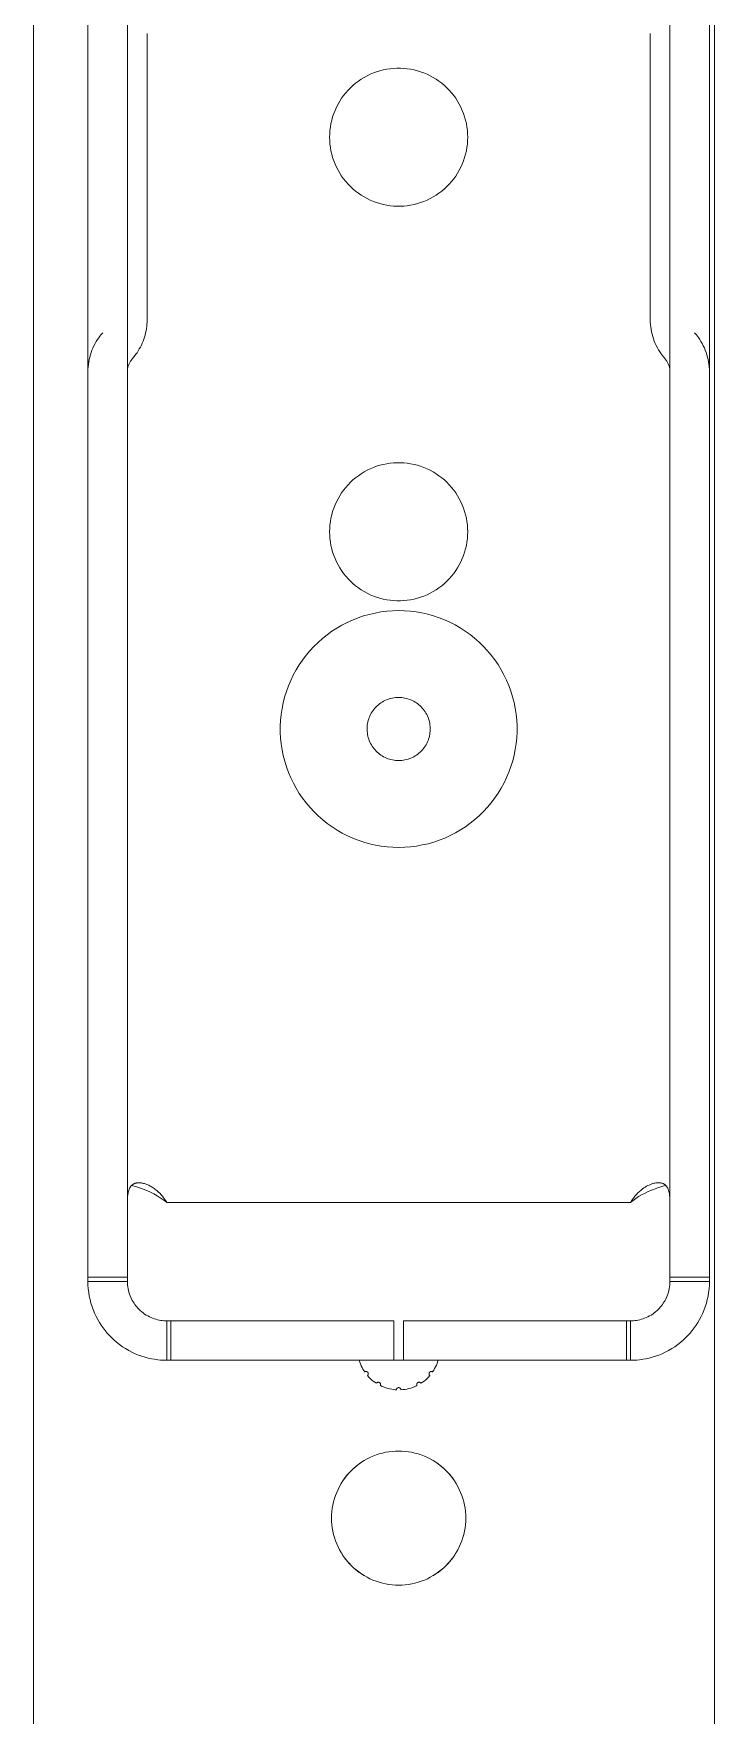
# Model space of a CAD drawing. Header units: millimetres. Extents: x -999 to 4635, y -962 to 3668.
# Drawn here: x -694.4 to -659.9, y 935 to 1020.3 of the extents above; entities that cross this region are included whole.
import ezdxf

# ---------------------------------------------------------------- set-up
doc = ezdxf.new("R2010")
doc.units = ezdxf.units.MM
doc.layers.add('GORUNEN', color=7, linetype='Continuous', lineweight=9)

msp = doc.modelspace()

# ---------------------------------------------------------------- linework, layer by layer
at = {"layer": 'GORUNEN'}
for points in [[(-694.356, 2515), (-694.356, 330)], [(-659.856, 35), (-659.856, 2515)], [(-691.606, 1053), (-691.606, 957.21)], [(-689.606, 957.21), (-689.606, 1053)], [(-662.106, 1053), (-662.106, 957.21)], [(-660.106, 957.21), (-660.106, 1053)], [(-688.606, 1018.735), (-688.606, 1020.25)], [(-688.606, 1020.25), (-688.606, 1018)], [(-663.106, 1018), (-663.106, 1020.25)], [(-663.106, 1020.25), (-663.106, 1018)], [(-688.606, 1018), (-688.606, 1018.735)], [(-688.606, 1018), (-688.606, 1018.735)], [(-688.606, 1008), (-688.606, 1018)], [(-672.356, 1015), (-672.36, 1015.174), (-672.373, 1015.348), (-672.395, 1015.522), (-672.425, 1015.694), (-672.464, 1015.864), (-672.512, 1016.032), (-672.567, 1016.197), (-672.631, 1016.36), (-672.703, 1016.519), (-672.782, 1016.674), (-672.87, 1016.825), (-672.964, 1016.972), (-673.066, 1017.113), (-673.175, 1017.25), (-673.29, 1017.381), (-673.412, 1017.506), (-673.54, 1017.624), (-673.674, 1017.736), (-673.813, 1017.842), (-673.957, 1017.94), (-674.106, 1018.031), (-674.259, 1018.115), (-674.417, 1018.19), (-674.577, 1018.258), (-674.741, 1018.318), (-674.908, 1018.369), (-675.077, 1018.412), (-675.248, 1018.447), (-675.421, 1018.473), (-675.595, 1018.49), (-675.769, 1018.499), (-675.943, 1018.499), (-676.118, 1018.49), (-676.291, 1018.473), (-676.464, 1018.447), (-676.635, 1018.412), (-676.804, 1018.369), (-676.971, 1018.318), (-677.135, 1018.258), (-677.296, 1018.19), (-677.453, 1018.115), (-677.606, 1018.031), (-677.755, 1017.94), (-677.899, 1017.842), (-678.038, 1017.736), (-678.172, 1017.624), (-678.3, 1017.506), (-678.422, 1017.381), (-678.537, 1017.25), (-678.646, 1017.113), (-678.748, 1016.972), (-678.843, 1016.825), (-678.93, 1016.674), (-679.009, 1016.519), (-679.081, 1016.36), (-679.145, 1016.197), (-679.201, 1016.032), (-679.248, 1015.864), (-679.287, 1015.694), (-679.317, 1015.522), (-679.339, 1015.348), (-679.352, 1015.174), (-679.356, 1015)], [(-663.106, 1018), (-663.106, 1008)], [(-679.356, 1015), (-679.352, 1014.826), (-679.339, 1014.652), (-679.317, 1014.478), (-679.287, 1014.306), (-679.248, 1014.136), (-679.201, 1013.968), (-679.145, 1013.803), (-679.081, 1013.64), (-679.009, 1013.481), (-678.93, 1013.326), (-678.843, 1013.175), (-678.748, 1013.028), (-678.646, 1012.887), (-678.537, 1012.75), (-678.422, 1012.619), (-678.3, 1012.494), (-678.172, 1012.376), (-678.038, 1012.264), (-677.899, 1012.158), (-677.755, 1012.06), (-677.606, 1011.969), (-677.453, 1011.885), (-677.296, 1011.81), (-677.135, 1011.742), (-676.971, 1011.682), (-676.804, 1011.631), (-676.635, 1011.588), (-676.464, 1011.553), (-676.291, 1011.527), (-676.118, 1011.51), (-675.943, 1011.501), (-675.769, 1011.501), (-675.595, 1011.51), (-675.421, 1011.527), (-675.248, 1011.553), (-675.077, 1011.588), (-674.908, 1011.631), (-674.741, 1011.682), (-674.577, 1011.742), (-674.417, 1011.81), (-674.259, 1011.885), (-674.106, 1011.969), (-673.957, 1012.06), (-673.813, 1012.158), (-673.674, 1012.264), (-673.54, 1012.376), (-673.412, 1012.494), (-673.29, 1012.619), (-673.175, 1012.75), (-673.066, 1012.887), (-672.964, 1013.028), (-672.87, 1013.175), (-672.782, 1013.326), (-672.703, 1013.481), (-672.631, 1013.64), (-672.567, 1013.803), (-672.512, 1013.968), (-672.464, 1014.136), (-672.425, 1014.306), (-672.395, 1014.478), (-672.373, 1014.652), (-672.36, 1014.826), (-672.356, 1015)], [(-688.606, 1008), (-688.606, 1007.265)], [(-688.606, 1005.75), (-688.606, 1008)], [(-688.606, 1008), (-688.606, 1007.265)], [(-663.106, 1008), (-663.106, 1005.75)], [(-663.106, 1005.75), (-663.106, 1008)], [(-688.606, 1007.265), (-688.606, 1005.75)], [(-689.356, 1003.766), (-689.262, 1003.878), (-689.173, 1003.994), (-689.116, 1004.077), (-689.056, 1004.17), (-689, 1004.264), (-688.947, 1004.36), (-688.898, 1004.458), (-688.853, 1004.558), (-688.811, 1004.66), (-688.773, 1004.763), (-688.739, 1004.867), (-688.709, 1004.973), (-688.682, 1005.079), (-688.659, 1005.186), (-688.641, 1005.295), (-688.626, 1005.403), (-688.615, 1005.513), (-688.609, 1005.622), (-688.607, 1005.686), (-688.606, 1005.75)], [(-662.356, 1003.766), (-662.45, 1003.878), (-662.505, 1003.949), (-662.559, 1004.022), (-662.62, 1004.113), (-662.685, 1004.218), (-662.746, 1004.325), (-662.803, 1004.435), (-662.854, 1004.547), (-662.902, 1004.661), (-662.944, 1004.777), (-662.982, 1004.895), (-663.014, 1005.014), (-663.042, 1005.134), (-663.065, 1005.256), (-663.083, 1005.378), (-663.096, 1005.501), (-663.103, 1005.624), (-663.105, 1005.687), (-663.106, 1005.75)], [(-690.856, 1005.088), (-690.95, 1004.976), (-691.003, 1004.908), (-691.054, 1004.838), (-691.116, 1004.747), (-691.182, 1004.642), (-691.243, 1004.535), (-691.299, 1004.425), (-691.352, 1004.313), (-691.399, 1004.199), (-691.442, 1004.084), (-691.48, 1003.966), (-691.513, 1003.847), (-691.541, 1003.727), (-691.564, 1003.606), (-691.582, 1003.483), (-691.595, 1003.361), (-691.603, 1003.238), (-691.605, 1003.171), (-691.606, 1003.104)], [(-660.856, 1005.089), (-660.762, 1004.976), (-660.711, 1004.911), (-660.662, 1004.844), (-660.6, 1004.753), (-660.534, 1004.649), (-660.473, 1004.542), (-660.416, 1004.432), (-660.364, 1004.32), (-660.316, 1004.206), (-660.273, 1004.091), (-660.235, 1003.973), (-660.201, 1003.854), (-660.173, 1003.734), (-660.15, 1003.613), (-660.131, 1003.491), (-660.118, 1003.368), (-660.109, 1003.245), (-660.107, 1003.175), (-660.106, 1003.104)], [(-689.356, 1003.766), (-689.387, 1003.728), (-689.404, 1003.706), (-689.421, 1003.684), (-689.441, 1003.654), (-689.463, 1003.619), (-689.484, 1003.583), (-689.503, 1003.547), (-689.52, 1003.51), (-689.536, 1003.472), (-689.55, 1003.433), (-689.563, 1003.394), (-689.574, 1003.354), (-689.584, 1003.314), (-689.592, 1003.274), (-689.598, 1003.233), (-689.602, 1003.192), (-689.605, 1003.151), (-689.606, 1003.128), (-689.606, 1003.104)], [(-662.356, 1003.766), (-662.325, 1003.728), (-662.308, 1003.706), (-662.291, 1003.684), (-662.271, 1003.654), (-662.249, 1003.619), (-662.228, 1003.583), (-662.209, 1003.547), (-662.192, 1003.51), (-662.176, 1003.472), (-662.162, 1003.433), (-662.149, 1003.394), (-662.138, 1003.354), (-662.128, 1003.314), (-662.121, 1003.274), (-662.114, 1003.233), (-662.11, 1003.192), (-662.107, 1003.151), (-662.106, 1003.128), (-662.106, 1003.104)], [(-672.356, 995), (-672.36, 995.174), (-672.373, 995.348), (-672.395, 995.522), (-672.425, 995.694), (-672.464, 995.864), (-672.512, 996.032), (-672.567, 996.197), (-672.631, 996.36), (-672.703, 996.519), (-672.782, 996.674), (-672.87, 996.825), (-672.964, 996.972), (-673.066, 997.113), (-673.175, 997.25), (-673.29, 997.381), (-673.412, 997.506), (-673.54, 997.624), (-673.674, 997.736), (-673.813, 997.842), (-673.957, 997.94), (-674.106, 998.031), (-674.259, 998.115), (-674.417, 998.19), (-674.577, 998.258), (-674.741, 998.318), (-674.908, 998.369), (-675.077, 998.412), (-675.248, 998.447), (-675.421, 998.473), (-675.595, 998.49), (-675.769, 998.499), (-675.943, 998.499), (-676.118, 998.49), (-676.291, 998.473), (-676.464, 998.447), (-676.635, 998.412), (-676.804, 998.369), (-676.971, 998.318), (-677.135, 998.258), (-677.296, 998.19), (-677.453, 998.115), (-677.606, 998.031), (-677.755, 997.94), (-677.899, 997.842), (-678.038, 997.736), (-678.172, 997.624), (-678.3, 997.506), (-678.422, 997.381), (-678.537, 997.25), (-678.646, 997.113), (-678.748, 996.972), (-678.843, 996.825), (-678.93, 996.674), (-679.009, 996.519), (-679.081, 996.36), (-679.145, 996.197), (-679.201, 996.032), (-679.248, 995.864), (-679.287, 995.694), (-679.317, 995.522), (-679.339, 995.348), (-679.352, 995.174), (-679.356, 995)], [(-679.356, 995), (-679.352, 994.826), (-679.339, 994.652), (-679.317, 994.478), (-679.287, 994.306), (-679.248, 994.136), (-679.201, 993.968), (-679.145, 993.803), (-679.081, 993.64), (-679.009, 993.481), (-678.93, 993.326), (-678.843, 993.175), (-678.748, 993.028), (-678.646, 992.887), (-678.537, 992.75), (-678.422, 992.619), (-678.3, 992.494), (-678.172, 992.376), (-678.038, 992.264), (-677.899, 992.158), (-677.755, 992.06), (-677.606, 991.969), (-677.453, 991.885), (-677.296, 991.81), (-677.135, 991.742), (-676.971, 991.682), (-676.804, 991.631), (-676.635, 991.588), (-676.464, 991.553), (-676.291, 991.527), (-676.118, 991.51), (-675.943, 991.501), (-675.769, 991.501), (-675.595, 991.51), (-675.421, 991.527), (-675.248, 991.553), (-675.077, 991.588), (-674.908, 991.631), (-674.741, 991.682), (-674.577, 991.742), (-674.417, 991.81), (-674.259, 991.885), (-674.106, 991.969), (-673.957, 992.06), (-673.813, 992.158), (-673.674, 992.264), (-673.54, 992.376), (-673.412, 992.494), (-673.29, 992.619), (-673.175, 992.75), (-673.066, 992.887), (-672.964, 993.028), (-672.87, 993.175), (-672.782, 993.326), (-672.703, 993.481), (-672.631, 993.64), (-672.567, 993.803), (-672.512, 993.968), (-672.464, 994.136), (-672.425, 994.306), (-672.395, 994.478), (-672.373, 994.652), (-672.36, 994.826), (-672.356, 995)], [(-672.98, 979.735), (-672.721, 979.884), (-672.47, 980.047), (-672.227, 980.222), (-671.993, 980.409), (-671.769, 980.607), (-671.555, 980.816), (-671.352, 981.036), (-671.16, 981.265), (-670.98, 981.504), (-670.812, 981.751), (-670.656, 982.007), (-670.513, 982.27), (-670.384, 982.54), (-670.268, 982.815), (-670.166, 983.097), (-670.078, 983.383), (-670.005, 983.673), (-669.946, 983.966), (-669.902, 984.262), (-669.872, 984.56), (-669.858, 984.858), (-669.858, 985.158), (-669.873, 985.456), (-669.904, 985.754), (-669.949, 986.05), (-670.008, 986.343), (-670.083, 986.633), (-670.171, 986.919), (-670.274, 987.199), (-670.39, 987.475), (-670.521, 987.744), (-670.664, 988.007), (-670.82, 988.262), (-670.989, 988.509), (-671.17, 988.747), (-671.363, 988.976), (-671.566, 989.195), (-671.781, 989.404), (-672.005, 989.601), (-672.24, 989.788), (-672.483, 989.962), (-672.734, 990.124), (-672.994, 990.273), (-673.26, 990.409), (-673.533, 990.532), (-673.811, 990.641), (-674.095, 990.736), (-674.383, 990.816), (-674.675, 990.883), (-674.97, 990.934), (-675.267, 990.971), (-675.565, 990.993), (-675.864, 991), (-676.163, 990.992), (-676.461, 990.969), (-676.758, 990.932), (-677.053, 990.879), (-677.344, 990.812), (-677.632, 990.731), (-677.916, 990.635), (-678.194, 990.526), (-678.467, 990.402), (-678.733, 990.265)], [(-678.733, 990.265), (-678.992, 990.116), (-679.243, 989.953), (-679.485, 989.778), (-679.719, 989.591), (-679.943, 989.393), (-680.157, 989.184), (-680.36, 988.964), (-680.552, 988.735), (-680.732, 988.496), (-680.901, 988.249), (-681.056, 987.993), (-681.199, 987.73), (-681.328, 987.46), (-681.444, 987.185), (-681.546, 986.903), (-681.634, 986.617), (-681.707, 986.327), (-681.766, 986.034), (-681.811, 985.738), (-681.84, 985.44), (-681.854, 985.142), (-681.854, 984.842), (-681.839, 984.544), (-681.809, 984.246), (-681.764, 983.95), (-681.704, 983.657), (-681.63, 983.367), (-681.541, 983.081), (-681.438, 982.801), (-681.322, 982.525), (-681.192, 982.256), (-681.048, 981.993), (-680.892, 981.738), (-680.723, 981.491), (-680.542, 981.253), (-680.349, 981.024), (-680.146, 980.805), (-679.931, 980.596), (-679.707, 980.399), (-679.473, 980.212), (-679.229, 980.038), (-678.978, 979.876), (-678.719, 979.727), (-678.452, 979.591), (-678.179, 979.468), (-677.901, 979.359), (-677.617, 979.264), (-677.329, 979.184), (-677.037, 979.117), (-676.742, 979.066), (-676.446, 979.029), (-676.147, 979.007), (-675.848, 979), (-675.549, 979.008), (-675.251, 979.031), (-674.954, 979.068), (-674.659, 979.121), (-674.368, 979.188), (-674.08, 979.269), (-673.796, 979.365), (-673.518, 979.474), (-673.246, 979.598), (-672.98, 979.735)], [(-676.623, 986.404), (-676.692, 986.364), (-676.759, 986.321), (-676.824, 986.274), (-676.886, 986.224), (-676.946, 986.171), (-677.003, 986.116), (-677.057, 986.057), (-677.108, 985.996), (-677.156, 985.932), (-677.201, 985.866), (-677.243, 985.798), (-677.281, 985.728), (-677.315, 985.656), (-677.346, 985.583), (-677.373, 985.508), (-677.397, 985.431), (-677.416, 985.354), (-677.432, 985.276), (-677.444, 985.197), (-677.452, 985.117), (-677.456, 985.038), (-677.456, 984.958), (-677.451, 984.878), (-677.443, 984.799), (-677.431, 984.72), (-677.415, 984.642), (-677.396, 984.565), (-677.372, 984.488), (-677.345, 984.413), (-677.314, 984.34), (-677.279, 984.268), (-677.241, 984.198), (-677.199, 984.13), (-677.154, 984.064), (-677.106, 984.001), (-677.054, 983.94), (-677, 983.881), (-676.943, 983.826), (-676.883, 983.773), (-676.82, 983.723), (-676.756, 983.677), (-676.689, 983.634), (-676.619, 983.594), (-676.548, 983.558), (-676.476, 983.525), (-676.401, 983.496), (-676.326, 983.47), (-676.249, 983.449), (-676.171, 983.431), (-676.092, 983.418), (-676.013, 983.408), (-675.934, 983.402), (-675.854, 983.4), (-675.774, 983.402), (-675.695, 983.408), (-675.616, 983.418), (-675.537, 983.432), (-675.459, 983.45), (-675.382, 983.472), (-675.307, 983.497), (-675.233, 983.526), (-675.16, 983.559), (-675.089, 983.596)], [(-675.089, 983.596), (-675.02, 983.636), (-674.953, 983.679), (-674.888, 983.726), (-674.826, 983.776), (-674.766, 983.829), (-674.709, 983.884), (-674.655, 983.943), (-674.604, 984.004), (-674.556, 984.068), (-674.511, 984.134), (-674.469, 984.202), (-674.431, 984.272), (-674.397, 984.344), (-674.366, 984.417), (-674.339, 984.492), (-674.315, 984.569), (-674.296, 984.646), (-674.28, 984.724), (-674.268, 984.803), (-674.26, 984.883), (-674.257, 984.962), (-674.257, 985.042), (-674.261, 985.122), (-674.269, 985.201), (-674.281, 985.28), (-674.297, 985.358), (-674.316, 985.435), (-674.34, 985.512), (-674.367, 985.587), (-674.399, 985.66), (-674.433, 985.732), (-674.472, 985.802), (-674.513, 985.87), (-674.558, 985.936), (-674.606, 985.999), (-674.658, 986.06), (-674.712, 986.119), (-674.769, 986.174), (-674.829, 986.227), (-674.892, 986.277), (-674.957, 986.323), (-675.024, 986.366), (-675.093, 986.406), (-675.164, 986.442), (-675.237, 986.475), (-675.311, 986.504), (-675.387, 986.53), (-675.463, 986.551), (-675.541, 986.569), (-675.62, 986.582), (-675.699, 986.592), (-675.778, 986.598), (-675.858, 986.6), (-675.938, 986.598), (-676.018, 986.592), (-676.097, 986.582), (-676.175, 986.568), (-676.253, 986.55), (-676.33, 986.528), (-676.405, 986.503), (-676.48, 986.474), (-676.552, 986.441), (-676.623, 986.404)], [(-689.606, 961), (-689.603, 961.165), (-689.595, 961.301), (-689.585, 961.392), (-689.573, 961.47), (-689.561, 961.529), (-689.547, 961.58), (-689.534, 961.623), (-689.521, 961.66), (-689.508, 961.692), (-689.495, 961.719), (-689.481, 961.745), (-689.467, 961.769), (-689.453, 961.79), (-689.441, 961.808), (-689.427, 961.825), (-689.413, 961.841), (-689.399, 961.856), (-689.384, 961.871), (-689.368, 961.885), (-689.352, 961.898), (-689.335, 961.91), (-689.318, 961.922), (-689.3, 961.932), (-689.282, 961.942), (-689.263, 961.951), (-689.244, 961.96), (-689.224, 961.967), (-689.204, 961.974), (-689.183, 961.98), (-689.162, 961.985), (-689.14, 961.989), (-689.118, 961.993), (-689.095, 961.996), (-689.072, 961.998), (-689.049, 961.999), (-689.035, 962), (-689.02, 962)], [(-689.395, 961.86), (-689.146, 961.791), (-688.894, 961.709), (-688.668, 961.622), (-688.465, 961.533), (-688.266, 961.434), (-688.091, 961.337), (-687.937, 961.242), (-687.789, 961.141), (-687.696, 961.072), (-687.606, 961)], [(-689.02, 962), (-688.983, 961.999), (-688.945, 961.996), (-688.907, 961.992), (-688.867, 961.986), (-688.827, 961.978), (-688.786, 961.968), (-688.744, 961.957), (-688.701, 961.944), (-688.658, 961.929), (-688.615, 961.912), (-688.571, 961.893), (-688.526, 961.873), (-688.481, 961.85), (-688.436, 961.826), (-688.391, 961.8), (-688.345, 961.772), (-688.299, 961.742), (-688.253, 961.711), (-688.207, 961.677), (-688.161, 961.641), (-688.1, 961.591), (-688.032, 961.53), (-687.965, 961.464), (-687.898, 961.394), (-687.833, 961.319), (-687.77, 961.24), (-687.708, 961.156), (-687.656, 961.08), (-687.606, 961)], [(-664.106, 961), (-664.036, 961.11), (-663.962, 961.214), (-663.886, 961.311), (-663.808, 961.401), (-663.728, 961.484), (-663.647, 961.561), (-663.565, 961.631), (-663.491, 961.688), (-663.424, 961.736), (-663.357, 961.779), (-663.291, 961.818), (-663.225, 961.853), (-663.16, 961.885), (-663.096, 961.912), (-663.032, 961.936), (-662.97, 961.956), (-662.916, 961.971), (-662.867, 961.982), (-662.82, 961.99), (-662.774, 961.996), (-662.733, 961.999), (-662.712, 962), (-662.692, 962)], [(-664.106, 961), (-663.974, 961.104), (-663.836, 961.202), (-663.694, 961.294), (-663.547, 961.38), (-663.397, 961.46), (-663.245, 961.534), (-663.091, 961.602), (-662.936, 961.665), (-662.78, 961.722), (-662.625, 961.773), (-662.47, 961.819), (-662.317, 961.86)], [(-662.692, 962), (-662.656, 961.999), (-662.624, 961.997), (-662.596, 961.993), (-662.569, 961.989), (-662.543, 961.983), (-662.517, 961.977), (-662.495, 961.97), (-662.475, 961.962), (-662.456, 961.955), (-662.437, 961.946), (-662.419, 961.936), (-662.401, 961.926), (-662.384, 961.915), (-662.367, 961.903), (-662.351, 961.891), (-662.336, 961.877), (-662.321, 961.863), (-662.306, 961.848), (-662.292, 961.833), (-662.278, 961.816), (-662.265, 961.799), (-662.253, 961.781), (-662.241, 961.762), (-662.23, 961.742), (-662.219, 961.721), (-662.208, 961.7), (-662.199, 961.677), (-662.189, 961.654), (-662.181, 961.63), (-662.173, 961.605), (-662.165, 961.58), (-662.155, 961.544), (-662.146, 961.502), (-662.138, 961.458), (-662.13, 961.413), (-662.122, 961.349), (-662.115, 961.273), (-662.11, 961.192), (-662.107, 961.099), (-662.106, 961)], [(-664.106, 961), (-687.606, 961)], [(-691.606, 957.21), (-691.606, 957)], [(-689.606, 957.21), (-691.606, 957.21)], [(-691.606, 957), (-691.602, 956.817), (-691.588, 956.62), (-691.566, 956.432), (-691.536, 956.257), (-691.498, 956.078), (-691.451, 955.895), (-691.393, 955.711), (-691.325, 955.526), (-691.254, 955.36), (-691.184, 955.212), (-691.107, 955.065), (-691.023, 954.92), (-690.932, 954.778), (-690.835, 954.64), (-690.732, 954.504), (-690.623, 954.374), (-690.53, 954.271), (-690.435, 954.172)], [(-689.606, 957), (-691.606, 957)], [(-689.606, 957.21), (-689.606, 957)], [(-689.606, 957), (-689.604, 956.908), (-689.597, 956.81), (-689.586, 956.716), (-689.571, 956.628), (-689.552, 956.538), (-689.528, 956.447), (-689.499, 956.355), (-689.465, 956.263), (-689.43, 956.18), (-689.395, 956.106), (-689.356, 956.033), (-689.315, 955.96), (-689.269, 955.889), (-689.221, 955.82), (-689.169, 955.752), (-689.115, 955.687), (-689.068, 955.635), (-689.02, 955.586)], [(-662.106, 957), (-662.108, 956.908), (-662.115, 956.81), (-662.126, 956.716), (-662.141, 956.628), (-662.16, 956.538), (-662.184, 956.447), (-662.213, 956.355), (-662.247, 956.263), (-662.282, 956.18), (-662.317, 956.106), (-662.356, 956.033), (-662.398, 955.96), (-662.443, 955.889), (-662.491, 955.82), (-662.543, 955.752), (-662.598, 955.687), (-662.644, 955.635), (-662.692, 955.586)], [(-662.106, 957.21), (-660.106, 957.21)], [(-662.106, 957), (-662.106, 957.21)], [(-662.106, 957), (-660.106, 957)], [(-660.106, 957), (-660.11, 956.817), (-660.124, 956.62), (-660.147, 956.432), (-660.176, 956.257), (-660.214, 956.078), (-660.262, 955.895), (-660.319, 955.711), (-660.388, 955.526), (-660.458, 955.36), (-660.528, 955.212), (-660.605, 955.065), (-660.689, 954.92), (-660.78, 954.778), (-660.877, 954.64), (-660.98, 954.504), (-661.089, 954.374), (-661.182, 954.271), (-661.278, 954.172)], [(-660.106, 957), (-660.106, 957.21)], [(-689.02, 955.586), (-688.952, 955.52), (-688.88, 955.458), (-688.806, 955.4), (-688.73, 955.345), (-688.651, 955.295), (-688.571, 955.248), (-688.489, 955.206), (-688.407, 955.167), (-688.324, 955.133), (-688.24, 955.103), (-688.157, 955.077), (-688.075, 955.056), (-687.994, 955.038), (-687.914, 955.024), (-687.837, 955.013), (-687.763, 955.006), (-687.692, 955.002), (-687.648, 955), (-687.606, 955)], [(-687.606, 955), (-687.397, 955)], [(-687.606, 955), (-687.606, 953)], [(-687.397, 955), (-676.106, 955)], [(-687.397, 955), (-687.397, 953)], [(-676.106, 953), (-676.106, 955)], [(-675.606, 955), (-675.606, 953)], [(-664.316, 955), (-675.606, 955)], [(-664.316, 953), (-664.316, 955)], [(-664.106, 955), (-664.316, 955)], [(-662.692, 955.586), (-662.76, 955.52), (-662.832, 955.458), (-662.906, 955.4), (-662.982, 955.345), (-663.061, 955.295), (-663.141, 955.248), (-663.223, 955.206), (-663.305, 955.167), (-663.389, 955.133), (-663.472, 955.103), (-663.555, 955.077), (-663.637, 955.056), (-663.718, 955.038), (-663.798, 955.024), (-663.875, 955.013), (-663.949, 955.006), (-664.02, 955.002), (-664.064, 955), (-664.106, 955)], [(-664.106, 953), (-664.106, 955)], [(-690.435, 954.172), (-690.297, 954.041), (-690.154, 953.917), (-690.006, 953.8), (-689.852, 953.69), (-689.695, 953.589), (-689.535, 953.496), (-689.372, 953.411), (-689.207, 953.334), (-689.04, 953.266), (-688.874, 953.206), (-688.708, 953.155), (-688.544, 953.111), (-688.382, 953.076), (-688.223, 953.048), (-688.069, 953.027), (-687.92, 953.012), (-687.778, 953.004), (-687.69, 953.001), (-687.606, 953)], [(-661.278, 954.172), (-661.415, 954.041), (-661.558, 953.917), (-661.707, 953.8), (-661.86, 953.69), (-662.017, 953.589), (-662.177, 953.496), (-662.341, 953.411), (-662.506, 953.334), (-662.672, 953.266), (-662.838, 953.206), (-663.004, 953.155), (-663.168, 953.111), (-663.331, 953.076), (-663.489, 953.048), (-663.644, 953.027), (-663.792, 953.012), (-663.934, 953.004), (-664.022, 953.001), (-664.106, 953)], [(-687.606, 953), (-687.397, 953)], [(-676.106, 953), (-687.397, 953)], [(-677.856, 953), (-677.826, 952.906), (-677.792, 952.814), (-677.753, 952.723), (-677.711, 952.634), (-677.664, 952.548), (-677.621, 952.477), (-677.576, 952.408)], [(-677.437, 952.226), (-677.433, 952.23), (-677.429, 952.233), (-677.425, 952.237), (-677.421, 952.241), (-677.418, 952.245), (-677.415, 952.25), (-677.412, 952.254), (-677.409, 952.259), (-677.406, 952.264), (-677.404, 952.268), (-677.402, 952.273), (-677.4, 952.278), (-677.399, 952.284), (-677.397, 952.289), (-677.396, 952.294), (-677.395, 952.299), (-677.395, 952.305), (-677.394, 952.31), (-677.394, 952.316), (-677.394, 952.321), (-677.395, 952.326), (-677.395, 952.332), (-677.396, 952.337), (-677.397, 952.342), (-677.399, 952.347), (-677.4, 952.353), (-677.402, 952.358), (-677.404, 952.363), (-677.407, 952.367), (-677.409, 952.372), (-677.412, 952.377), (-677.415, 952.381), (-677.418, 952.386), (-677.422, 952.39), (-677.425, 952.394), (-677.429, 952.398), (-677.433, 952.401), (-677.437, 952.405), (-677.441, 952.408), (-677.446, 952.411), (-677.45, 952.414), (-677.455, 952.417), (-677.46, 952.419), (-677.465, 952.421), (-677.47, 952.423), (-677.475, 952.425), (-677.48, 952.426), (-677.485, 952.428), (-677.49, 952.429), (-677.496, 952.429), (-677.501, 952.43), (-677.507, 952.43), (-677.512, 952.43), (-677.517, 952.43), (-677.523, 952.429), (-677.528, 952.429), (-677.533, 952.428), (-677.539, 952.426), (-677.544, 952.425), (-677.549, 952.423), (-677.554, 952.421), (-677.559, 952.419), (-677.564, 952.417), (-677.568, 952.414), (-677.572, 952.411), (-677.576, 952.408)], [(-676.106, 953), (-675.606, 953)], [(-675.606, 953), (-664.316, 953)], [(-674.136, 952.408), (-674.14, 952.411), (-674.145, 952.414), (-674.149, 952.417), (-674.154, 952.419), (-674.159, 952.421), (-674.164, 952.423), (-674.169, 952.425), (-674.174, 952.427), (-674.18, 952.428), (-674.185, 952.429), (-674.19, 952.43), (-674.196, 952.43), (-674.201, 952.43), (-674.206, 952.43), (-674.212, 952.43), (-674.217, 952.429), (-674.223, 952.429), (-674.228, 952.428), (-674.233, 952.426), (-674.238, 952.425), (-674.243, 952.423), (-674.248, 952.421), (-674.253, 952.419), (-674.258, 952.416), (-674.263, 952.414), (-674.267, 952.411), (-674.272, 952.408), (-674.276, 952.404), (-674.28, 952.401), (-674.284, 952.397), (-674.288, 952.393), (-674.291, 952.389), (-674.295, 952.385), (-674.298, 952.381), (-674.301, 952.376), (-674.303, 952.371), (-674.306, 952.367), (-674.308, 952.362), (-674.31, 952.357), (-674.312, 952.352), (-674.314, 952.347), (-674.315, 952.341), (-674.316, 952.336), (-674.317, 952.331), (-674.318, 952.325), (-674.318, 952.32), (-674.318, 952.315), (-674.318, 952.309), (-674.317, 952.304), (-674.317, 952.299), (-674.316, 952.293), (-674.315, 952.288), (-674.313, 952.283), (-674.312, 952.278), (-674.31, 952.273), (-674.308, 952.268), (-674.305, 952.263), (-674.303, 952.258), (-674.3, 952.253), (-674.297, 952.249), (-674.294, 952.245), (-674.29, 952.241), (-674.287, 952.237), (-674.283, 952.233), (-674.279, 952.229), (-674.276, 952.226)], [(-674.136, 952.408), (-674.082, 952.491), (-674.032, 952.576), (-673.987, 952.664), (-673.945, 952.753), (-673.908, 952.844), (-673.881, 952.922), (-673.856, 953)], [(-664.106, 953), (-664.316, 953)], [(-677.437, 952.226), (-677.369, 952.152), (-677.299, 952.08), (-677.225, 952.013), (-677.148, 951.949), (-677.067, 951.888), (-676.984, 951.832)], [(-676.785, 951.718), (-676.782, 951.723), (-676.78, 951.728), (-676.778, 951.733), (-676.776, 951.738), (-676.775, 951.743), (-676.774, 951.749), (-676.773, 951.754), (-676.772, 951.759), (-676.771, 951.765), (-676.771, 951.77), (-676.771, 951.775), (-676.772, 951.781), (-676.772, 951.786), (-676.773, 951.792), (-676.774, 951.797), (-676.775, 951.802), (-676.777, 951.807), (-676.778, 951.812), (-676.78, 951.817), (-676.783, 951.822), (-676.785, 951.827), (-676.788, 951.832), (-676.791, 951.836), (-676.794, 951.841), (-676.797, 951.845), (-676.8, 951.849), (-676.804, 951.853), (-676.808, 951.857), (-676.812, 951.86), (-676.816, 951.864), (-676.821, 951.867), (-676.825, 951.87), (-676.83, 951.873), (-676.834, 951.875), (-676.839, 951.877), (-676.844, 951.879), (-676.849, 951.881), (-676.854, 951.883), (-676.86, 951.884), (-676.865, 951.885), (-676.87, 951.886), (-676.876, 951.887), (-676.881, 951.887), (-676.886, 951.887), (-676.892, 951.887), (-676.897, 951.887), (-676.902, 951.886), (-676.908, 951.885), (-676.913, 951.884), (-676.918, 951.883), (-676.923, 951.881), (-676.928, 951.879), (-676.933, 951.877), (-676.938, 951.875), (-676.943, 951.872), (-676.948, 951.87), (-676.952, 951.867), (-676.956, 951.863), (-676.961, 951.86), (-676.965, 951.856), (-676.968, 951.853), (-676.972, 951.849), (-676.976, 951.845), (-676.979, 951.84), (-676.982, 951.836), (-676.984, 951.832)], [(-676.785, 951.718), (-676.691, 951.675), (-676.596, 951.636), (-676.499, 951.602), (-676.4, 951.572), (-676.3, 951.548), (-676.199, 951.528), (-676.097, 951.514), (-676.034, 951.508), (-675.971, 951.503)], [(-675.741, 951.503), (-675.741, 951.509), (-675.742, 951.514), (-675.743, 951.519), (-675.744, 951.525), (-675.745, 951.53), (-675.747, 951.535), (-675.748, 951.54), (-675.75, 951.545), (-675.753, 951.55), (-675.755, 951.555), (-675.758, 951.559), (-675.761, 951.564), (-675.764, 951.568), (-675.767, 951.573), (-675.771, 951.577), (-675.774, 951.581), (-675.778, 951.584), (-675.782, 951.588), (-675.786, 951.591), (-675.791, 951.594), (-675.795, 951.597), (-675.8, 951.6), (-675.805, 951.603), (-675.809, 951.605), (-675.814, 951.607), (-675.819, 951.609), (-675.825, 951.611), (-675.83, 951.612), (-675.835, 951.613), (-675.84, 951.614), (-675.846, 951.614), (-675.851, 951.615), (-675.857, 951.615), (-675.862, 951.615), (-675.867, 951.614), (-675.873, 951.614), (-675.878, 951.613), (-675.883, 951.612), (-675.888, 951.61), (-675.894, 951.609), (-675.899, 951.607), (-675.904, 951.605), (-675.908, 951.602), (-675.913, 951.6), (-675.918, 951.597), (-675.922, 951.594), (-675.927, 951.591), (-675.931, 951.587), (-675.935, 951.584), (-675.939, 951.58), (-675.942, 951.576), (-675.946, 951.572), (-675.949, 951.568), (-675.952, 951.563), (-675.955, 951.559), (-675.958, 951.554), (-675.96, 951.549), (-675.962, 951.544), (-675.964, 951.539), (-675.966, 951.534), (-675.967, 951.529), (-675.969, 951.524), (-675.97, 951.518), (-675.97, 951.513), (-675.971, 951.508), (-675.971, 951.503)], [(-675.741, 951.503), (-675.639, 951.511), (-675.536, 951.525), (-675.435, 951.543), (-675.335, 951.566), (-675.236, 951.594), (-675.138, 951.628), (-675.043, 951.665), (-674.985, 951.691), (-674.927, 951.718)], [(-674.728, 951.832), (-674.731, 951.837), (-674.734, 951.841), (-674.737, 951.845), (-674.741, 951.849), (-674.744, 951.853), (-674.748, 951.857), (-674.752, 951.86), (-674.756, 951.864), (-674.761, 951.867), (-674.765, 951.87), (-674.77, 951.873), (-674.775, 951.875), (-674.78, 951.878), (-674.785, 951.88), (-674.79, 951.881), (-674.795, 951.883), (-674.8, 951.884), (-674.805, 951.885), (-674.811, 951.886), (-674.816, 951.887), (-674.821, 951.887), (-674.827, 951.887), (-674.832, 951.887), (-674.837, 951.887), (-674.843, 951.886), (-674.848, 951.885), (-674.853, 951.884), (-674.859, 951.883), (-674.864, 951.881), (-674.869, 951.879), (-674.874, 951.877), (-674.878, 951.875), (-674.883, 951.872), (-674.888, 951.869), (-674.892, 951.866), (-674.897, 951.863), (-674.901, 951.86), (-674.905, 951.856), (-674.909, 951.852), (-674.912, 951.848), (-674.916, 951.844), (-674.919, 951.84), (-674.922, 951.836), (-674.925, 951.831), (-674.928, 951.826), (-674.93, 951.821), (-674.932, 951.817), (-674.934, 951.812), (-674.936, 951.806), (-674.937, 951.801), (-674.939, 951.796), (-674.94, 951.791), (-674.94, 951.785), (-674.941, 951.78), (-674.941, 951.775), (-674.941, 951.769), (-674.941, 951.764), (-674.94, 951.758), (-674.939, 951.753), (-674.938, 951.748), (-674.937, 951.743), (-674.936, 951.737), (-674.934, 951.732), (-674.932, 951.727), (-674.93, 951.723), (-674.927, 951.718)], [(-674.728, 951.832), (-674.645, 951.888), (-674.565, 951.949), (-674.487, 952.013), (-674.413, 952.08), (-674.343, 952.152), (-674.276, 952.226)], [(-675.856, 948.4), (-676.023, 948.396), (-676.189, 948.384), (-676.355, 948.363), (-676.519, 948.335), (-676.682, 948.298), (-676.843, 948.254), (-677.002, 948.201), (-677.157, 948.141), (-677.31, 948.074), (-677.459, 947.999), (-677.604, 947.916), (-677.745, 947.827), (-677.881, 947.731), (-678.013, 947.628), (-678.139, 947.519), (-678.26, 947.404), (-678.375, 947.283), (-678.484, 947.157), (-678.587, 947.025), (-678.683, 946.889), (-678.772, 946.748), (-678.855, 946.603), (-678.93, 946.454), (-678.997, 946.301), (-679.057, 946.145), (-679.11, 945.987), (-679.154, 945.826), (-679.191, 945.663), (-679.219, 945.499), (-679.24, 945.333), (-679.252, 945.167), (-679.256, 945)], [(-672.456, 945), (-672.46, 945.167), (-672.472, 945.333), (-672.493, 945.499), (-672.521, 945.663), (-672.558, 945.826), (-672.602, 945.987), (-672.655, 946.145), (-672.715, 946.301), (-672.783, 946.454), (-672.858, 946.603), (-672.94, 946.748), (-673.029, 946.889), (-673.125, 947.025), (-673.228, 947.157), (-673.337, 947.283), (-673.452, 947.404), (-673.573, 947.519), (-673.699, 947.628), (-673.831, 947.731), (-673.967, 947.827), (-674.108, 947.916), (-674.253, 947.999), (-674.402, 948.074), (-674.555, 948.141), (-674.711, 948.201), (-674.869, 948.254), (-675.03, 948.298), (-675.193, 948.335), (-675.357, 948.363), (-675.523, 948.384), (-675.689, 948.396), (-675.856, 948.4)], [(-678.759, 946.769), (-678.687, 946.883), (-678.61, 946.994), (-678.529, 947.102), (-678.443, 947.206), (-678.354, 947.307), (-678.26, 947.404), (-678.163, 947.498), (-678.062, 947.587), (-677.958, 947.673), (-677.85, 947.754), (-677.739, 947.831), (-677.625, 947.903)], [(-674.087, 947.903), (-673.973, 947.831), (-673.862, 947.754), (-673.755, 947.673), (-673.65, 947.587), (-673.549, 947.498), (-673.452, 947.404), (-673.358, 947.307), (-673.269, 947.206), (-673.183, 947.102), (-673.102, 946.994), (-673.025, 946.883), (-672.953, 946.769)], [(-679.256, 945), (-679.252, 944.833), (-679.24, 944.667), (-679.219, 944.501), (-679.191, 944.337), (-679.154, 944.174), (-679.11, 944.013), (-679.057, 943.855), (-678.997, 943.699), (-678.93, 943.546), (-678.855, 943.397), (-678.772, 943.252), (-678.683, 943.111), (-678.587, 942.975), (-678.484, 942.843), (-678.375, 942.717), (-678.26, 942.596), (-678.139, 942.481), (-678.013, 942.372), (-677.881, 942.269), (-677.745, 942.173), (-677.604, 942.084), (-677.459, 942.001), (-677.31, 941.926), (-677.157, 941.859), (-677.002, 941.799), (-676.843, 941.746), (-676.682, 941.702), (-676.519, 941.665), (-676.355, 941.637), (-676.189, 941.616), (-676.023, 941.604), (-675.856, 941.6)], [(-675.856, 941.6), (-675.689, 941.604), (-675.523, 941.616), (-675.357, 941.637), (-675.193, 941.665), (-675.03, 941.702), (-674.869, 941.746), (-674.711, 941.799), (-674.555, 941.859), (-674.402, 941.926), (-674.253, 942.001), (-674.108, 942.084), (-673.967, 942.173), (-673.831, 942.269), (-673.699, 942.372), (-673.573, 942.481), (-673.452, 942.596), (-673.337, 942.717), (-673.228, 942.843), (-673.125, 942.975), (-673.029, 943.111), (-672.94, 943.252), (-672.858, 943.397), (-672.783, 943.546), (-672.715, 943.699), (-672.655, 943.855), (-672.602, 944.013), (-672.558, 944.174), (-672.521, 944.337), (-672.493, 944.501), (-672.472, 944.667), (-672.46, 944.833), (-672.456, 945)], [(-677.625, 942.097), (-677.739, 942.169), (-677.85, 942.246), (-677.958, 942.327), (-678.062, 942.413), (-678.163, 942.502), (-678.26, 942.596), (-678.354, 942.693), (-678.443, 942.794), (-678.529, 942.898), (-678.61, 943.006), (-678.687, 943.117), (-678.759, 943.231)], [(-672.953, 943.231), (-673.025, 943.117), (-673.102, 943.006), (-673.183, 942.898), (-673.269, 942.794), (-673.358, 942.693), (-673.452, 942.596), (-673.549, 942.502), (-673.65, 942.413), (-673.755, 942.327), (-673.862, 942.246), (-673.973, 942.169), (-674.087, 942.097)]]:
    msp.add_lwpolyline(points, dxfattribs=at)

doc.saveas('drawing.dxf')
